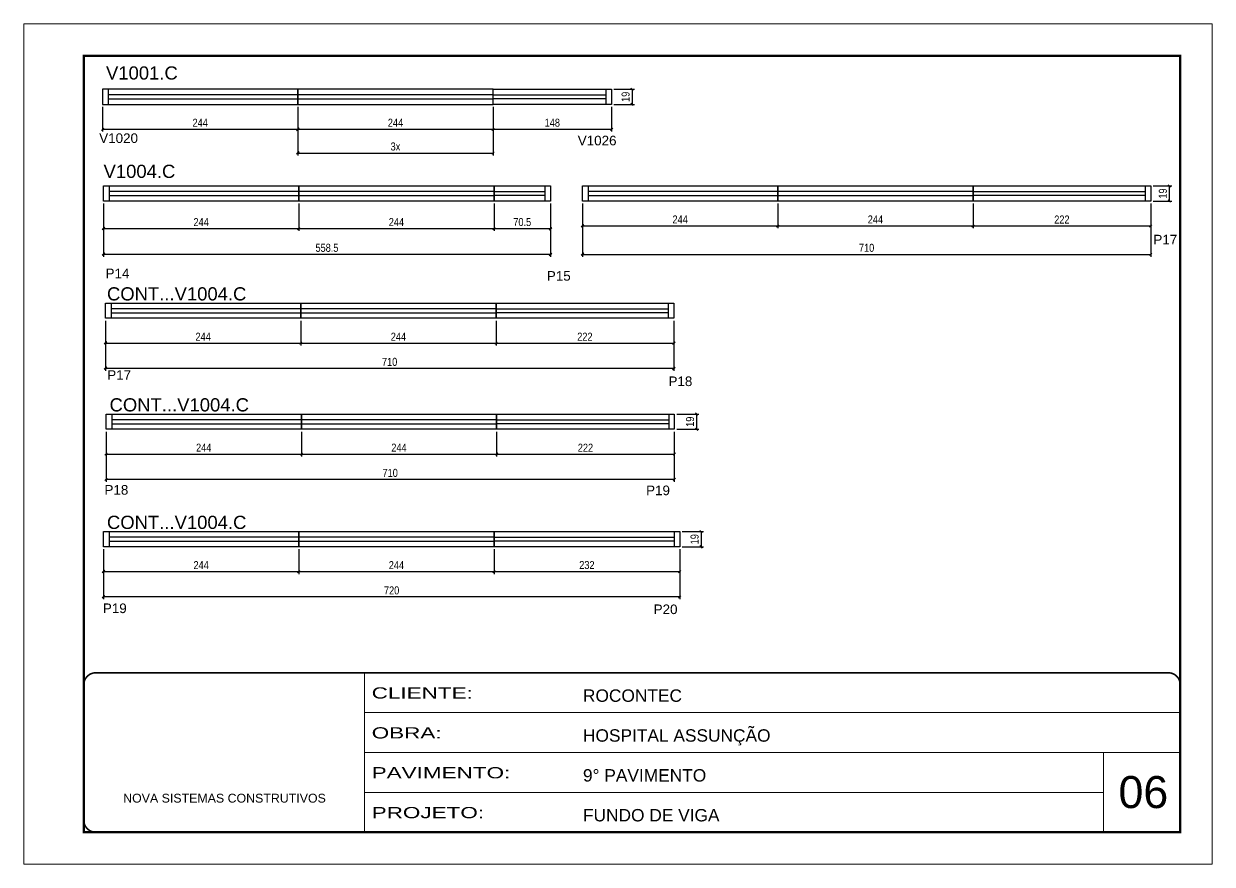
# Model space of a CAD drawing. Header units: millimetres. Extents: x 1513 to 7766, y 443 to 2642.
# Drawn here: x 3111 to 4596, y 443 to 1493 of the extents above; entities that cross this region are included whole.
import ezdxf

# ---------------------------------------------------------------- set-up
doc = ezdxf.new("R2010")
doc.units = ezdxf.units.MM
doc.linetypes.add('CONTINUO', pattern=[0])
doc.linetypes.add('DASHED', pattern=[0.75, 0.5, -0.25])
for name, color, linetype in [('5', 5, 'Continuous'), ('COTA', 241, 'Continuous'), ('NOMENCLATURA', 7, 'Continuous'), ('Painéis', 200, 'Continuous'), ('SARR_2.2x7', 40, 'Continuous')]:
    doc.layers.add(name, color=color, linetype=linetype)
for name, color, linetype, lineweight in [('CARIMBO', 255, 'Continuous', 9), ('Folhas', 255, 'Continuous', 9), ('SARRAFO DE PRESSAO', 251, 'DASHED', 9)]:
    doc.layers.add(name, color=color, linetype=linetype, lineweight=lineweight)
doc.styles.add('ARIAL', font='arial.ttf')
doc.styles.add('COTA TECNICA-50', font='techl___.ttf', dxfattribs={"height": 10})
doc.styles.get("Standard").update_dxf_attribs({"font": 'arial.ttf'})
doc.styles.add('Tecnologia', font='')
doc.styles.get('Tecnologia').set_extended_font_data('Forgotten Futurist')
doc.dimstyles.new('COTA PAINEL-50', dxfattribs={"dimtxt": 10, "dimasz": 3, "dimexe": 3, "dimexo": 3, "dimgap": 3, "dimtad": 1, "dimdec": 1, "dimzin": 12, "dimdsep": 46, "dimtxsty": 'COTA TECNICA-50', "dimblk1": 'OBLIQUE', "dimblk2": 'OBLIQUE', "dimsah": 1, "dimcen": 0.9, "dimclrd": 4, "dimclre": 4, "dimclrt": 240, "dimadec": 1, "dimazin": 3, "dimtfac": 1, "dimtdec": 1, "dimtmove": 0, "dimatfit": 3, "dimfxl": 1, "dimtolj": 1, "dimtzin": 12, "dimarcsym": 0})

# ---------------------------------------------------------------- blocks, each defined once
blk = doc.blocks.new('9999999999')
at = {"color": 30, "linetype": 'CONTINUO'}
for p, q in [((98564.6, 34230.2), (98564.6, 34429.4)), ((98564.6, 34379.6), (99584, 34379.6)), ((98564.6, 34329.8), (99488, 34329.8)), ((99584, 34329.8), (99488, 34329.8)), ((99488, 34329.8), (99488, 34230.2)), ((98564.6, 34280), (99488, 34280))]:
    blk.add_line(p, q, dxfattribs=at)
at = {"color": 30, "linetype": 'CONTINUO', "const_width": 2}
blk.add_lwpolyline([(99584, 34230.2), (99584, 34414.4, 0.414214), (99569, 34429.4), (98229, 34429.4, 0.414214), (98214, 34414.4), (98214, 34245.2, 0.414214), (98229, 34230.2), (99584, 34230.2)], format="xyb", dxfattribs=at)
at = {"layer": 'Folhas'}
blk.add_lwpolyline([(98139, 34190.2), (99624, 34190.2), (99624, 35240.2), (98139, 35240.2)], close=True, dxfattribs=at)
at = {"layer": 'Folhas', "color": 30, "const_width": 3}
blk.add_lwpolyline([(98214, 34230.2), (99584, 34230.2), (99584, 35200.2), (98214, 35200.2)], close=True, dxfattribs=at)
at = {"color": 7, "linetype": 'Continuous', "ltscale": 5, "style": 'ARIAL'}
for s, height, p in [('ROCONTEC', 15.48, (98837.7, 34393.1)), ('HOSPITAL ASSUNÇÃO', 15.483, (98837.7, 34343.3)), ('9° PAVIMENTO', 15.483, (98837.7, 34293.5)), ('NOVA SISTEMAS CONSTRUTIVOS', 11.059, (98263.2, 34267.2)), ('FUNDO DE VIGA', 15.483, (98837.7, 34243.7))]:
    blk.add_text(s, height=height, dxfattribs=at).set_placement(p)
at = {"layer": 'Folhas', "color": 7, "style": 'Tecnologia', "width": 1.5}
for s, p in [('CLIENTE:', (98573.7, 34397.2)), ('OBRA:', (98573.7, 34347.3)), ('PAVIMENTO:', (98573.7, 34297.5)), ('PROJETO:', (98573.7, 34247.7))]:
    blk.add_text(s, height=14, dxfattribs=at).set_placement(p)
blk = doc.blocks.new('_Oblique')
at = {"color": 0, "linetype": 'ByBlock', "lineweight": -2}
blk.add_line((-0.5, -0.5), (0.5, 0.5), dxfattribs=at)
blk = doc.blocks.new('*D55')
at = {"layer": 'COTA', "color": 4, "linetype": 'ByBlock', "lineweight": -2, "transparency": 16777216}
for p, q in [((3697.5, 1389.4), (3697.5, 1358.4)), ((3845.5, 1389.4), (3845.5, 1358.4)), ((3697.5, 1361.4), (3845.5, 1361.4))]:
    blk.add_line(p, q, dxfattribs=at)
at = {"layer": 'Defpoints', "color": 0, "linetype": 'ByBlock', "transparency": 16777216}
for p in [(3697.5, 1392.4), (3845.5, 1392.4), (3845.5, 1361.4)]:
    blk.add_point(p, dxfattribs=at)
at = {"layer": 'COTA', "color": 4, "linetype": 'ByBlock', "lineweight": -2, "transparency": 16777216, "xscale": 3, "yscale": 3, "zscale": 3, "rotation": 180}
blk.add_blockref('_Oblique', (3697.5, 1361.4), dxfattribs=at)
at = {"layer": 'COTA', "color": 4, "linetype": 'ByBlock', "lineweight": -2, "transparency": 16777216, "xscale": 3, "yscale": 3, "zscale": 3}
blk.add_blockref('_Oblique', (3845.5, 1361.4), dxfattribs=at)
at = {"layer": 'COTA', "color": 240, "linetype": 'ByBlock', "transparency": 16777216, "insert": (3771.5, 1369.5), "char_height": 10, "attachment_point": 5, "style": 'COTA TECNICA-50'}
blk.add_mtext('\\A1;148', dxfattribs=at)
blk = doc.blocks.new('*D56')
at = {"layer": 'COTA', "color": 4, "linetype": 'ByBlock', "lineweight": -2, "transparency": 16777216}
for p, q in [((3209.5, 1389.4), (3209.5, 1358.4)), ((3453.5, 1389.4), (3453.5, 1358.4)), ((3209.5, 1361.4), (3453.5, 1361.4))]:
    blk.add_line(p, q, dxfattribs=at)
at = {"layer": 'Defpoints', "color": 0, "linetype": 'ByBlock', "transparency": 16777216}
for p in [(3209.5, 1392.4), (3453.5, 1392.4), (3453.5, 1361.4)]:
    blk.add_point(p, dxfattribs=at)
at = {"layer": 'COTA', "color": 4, "linetype": 'ByBlock', "lineweight": -2, "transparency": 16777216, "xscale": 3, "yscale": 3, "zscale": 3, "rotation": 180}
blk.add_blockref('_Oblique', (3209.5, 1361.4), dxfattribs=at)
at = {"layer": 'COTA', "color": 4, "linetype": 'ByBlock', "lineweight": -2, "transparency": 16777216, "xscale": 3, "yscale": 3, "zscale": 3}
blk.add_blockref('_Oblique', (3453.5, 1361.4), dxfattribs=at)
at = {"layer": 'COTA', "color": 240, "linetype": 'ByBlock', "transparency": 16777216, "insert": (3331.5, 1369.5), "char_height": 10, "attachment_point": 5, "style": 'COTA TECNICA-50'}
blk.add_mtext('\\A1;244', dxfattribs=at)
blk = doc.blocks.new('*D57')
at = {"layer": 'COTA', "color": 4, "linetype": 'ByBlock', "lineweight": -2, "transparency": 16777216}
for p, q in [((3453.5, 1389.4), (3453.5, 1358.4)), ((3697.5, 1389.4), (3697.5, 1358.4)), ((3453.5, 1361.4), (3697.5, 1361.4))]:
    blk.add_line(p, q, dxfattribs=at)
at = {"layer": 'Defpoints', "color": 0, "linetype": 'ByBlock', "transparency": 16777216}
for p in [(3453.5, 1392.4), (3697.5, 1392.4), (3697.5, 1361.4)]:
    blk.add_point(p, dxfattribs=at)
at = {"layer": 'COTA', "color": 4, "linetype": 'ByBlock', "lineweight": -2, "transparency": 16777216, "xscale": 3, "yscale": 3, "zscale": 3, "rotation": 180}
blk.add_blockref('_Oblique', (3453.5, 1361.4), dxfattribs=at)
at = {"layer": 'COTA', "color": 4, "linetype": 'ByBlock', "lineweight": -2, "transparency": 16777216, "xscale": 3, "yscale": 3, "zscale": 3}
blk.add_blockref('_Oblique', (3697.5, 1361.4), dxfattribs=at)
at = {"layer": 'COTA', "color": 240, "linetype": 'ByBlock', "transparency": 16777216, "insert": (3575.5, 1369.5), "char_height": 10, "attachment_point": 5, "style": 'COTA TECNICA-50'}
blk.add_mtext('\\A1;244', dxfattribs=at)
blk = doc.blocks.new('*D73')
at = {"layer": 'COTA', "color": 4, "linetype": 'ByBlock', "lineweight": -2, "transparency": 16777216}
for p, q in [((3453.5, 1389.4), (3453.5, 1328.6)), ((3697.5, 1389.4), (3697.5, 1328.6)), ((3453.5, 1331.6), (3697.5, 1331.6))]:
    blk.add_line(p, q, dxfattribs=at)
at = {"layer": 'Defpoints', "color": 0, "linetype": 'ByBlock', "transparency": 16777216}
for p in [(3453.5, 1392.4), (3697.5, 1392.4), (3697.5, 1331.6)]:
    blk.add_point(p, dxfattribs=at)
at = {"layer": 'COTA', "color": 4, "linetype": 'ByBlock', "lineweight": -2, "transparency": 16777216, "xscale": 3, "yscale": 3, "zscale": 3, "rotation": 180}
blk.add_blockref('_Oblique', (3453.5, 1331.6), dxfattribs=at)
at = {"layer": 'COTA', "color": 4, "linetype": 'ByBlock', "lineweight": -2, "transparency": 16777216, "xscale": 3, "yscale": 3, "zscale": 3}
blk.add_blockref('_Oblique', (3697.5, 1331.6), dxfattribs=at)
at = {"layer": 'COTA', "color": 240, "linetype": 'ByBlock', "transparency": 16777216, "insert": (3575.5, 1339.8), "char_height": 10, "attachment_point": 5, "style": 'COTA TECNICA-50'}
blk.add_mtext('\\A1;3x', dxfattribs=at)
blk = doc.blocks.new('*D74')
at = {"layer": 'COTA', "color": 4, "linetype": 'ByBlock', "lineweight": -2, "transparency": 16777216}
for p, q in [((3210.7, 1268.6), (3210.7, 1202.1)), ((3769.2, 1268.6), (3769.2, 1202.1)), ((3769.2, 1205.1), (3210.7, 1205.1))]:
    blk.add_line(p, q, dxfattribs=at)
at = {"layer": 'Defpoints', "color": 0, "linetype": 'ByBlock', "transparency": 16777216}
for p in [(3210.7, 1271.6), (3769.2, 1271.6), (3210.7, 1205.1)]:
    blk.add_point(p, dxfattribs=at)
at = {"layer": 'COTA', "color": 4, "linetype": 'ByBlock', "lineweight": -2, "transparency": 16777216, "xscale": 3, "yscale": 3, "zscale": 3, "rotation": 180}
blk.add_blockref('_Oblique', (3210.7, 1205.1), dxfattribs=at)
at = {"layer": 'COTA', "color": 4, "linetype": 'ByBlock', "lineweight": -2, "transparency": 16777216, "xscale": 3, "yscale": 3, "zscale": 3}
blk.add_blockref('_Oblique', (3769.2, 1205.1), dxfattribs=at)
at = {"layer": 'COTA', "color": 240, "linetype": 'ByBlock', "transparency": 16777216, "insert": (3489.9, 1213.2), "char_height": 10, "attachment_point": 5, "style": 'COTA TECNICA-50'}
blk.add_mtext('\\A1;558.5', dxfattribs=at)
blk = doc.blocks.new('*D58')
at = {"layer": 'COTA', "color": 4, "linetype": 'ByBlock', "lineweight": -2, "transparency": 16777216}
for p, q in [((3809.2, 1268.6), (3809.2, 1202.1)), ((4519.2, 1268.6), (4519.2, 1202.1)), ((3809.2, 1205.1), (4519.2, 1205.1))]:
    blk.add_line(p, q, dxfattribs=at)
at = {"layer": 'Defpoints', "color": 0, "linetype": 'ByBlock', "transparency": 16777216}
for p in [(3809.2, 1271.6), (4519.2, 1271.6), (4519.2, 1205.1)]:
    blk.add_point(p, dxfattribs=at)
at = {"layer": 'COTA', "color": 4, "linetype": 'ByBlock', "lineweight": -2, "transparency": 16777216, "xscale": 3, "yscale": 3, "zscale": 3, "rotation": 180}
blk.add_blockref('_Oblique', (3809.2, 1205.1), dxfattribs=at)
at = {"layer": 'COTA', "color": 4, "linetype": 'ByBlock', "lineweight": -2, "transparency": 16777216, "xscale": 3, "yscale": 3, "zscale": 3}
blk.add_blockref('_Oblique', (4519.2, 1205.1), dxfattribs=at)
at = {"layer": 'COTA', "color": 240, "linetype": 'ByBlock', "transparency": 16777216, "insert": (4164.2, 1213.2), "char_height": 10, "attachment_point": 5, "style": 'COTA TECNICA-50'}
blk.add_mtext('\\A1;710', dxfattribs=at)
blk = doc.blocks.new('*D59')
at = {"layer": 'COTA', "color": 4, "linetype": 'ByBlock', "lineweight": -2, "transparency": 16777216}
for p, q in [((3210.7, 1268.6), (3210.7, 1234.3)), ((3454.7, 1268.6), (3454.7, 1234.3)), ((3210.7, 1237.3), (3454.7, 1237.3))]:
    blk.add_line(p, q, dxfattribs=at)
at = {"layer": 'Defpoints', "color": 0, "linetype": 'ByBlock', "transparency": 16777216}
for p in [(3210.7, 1271.6), (3454.7, 1271.6), (3454.7, 1237.3)]:
    blk.add_point(p, dxfattribs=at)
at = {"layer": 'COTA', "color": 4, "linetype": 'ByBlock', "lineweight": -2, "transparency": 16777216, "xscale": 3, "yscale": 3, "zscale": 3, "rotation": 180}
blk.add_blockref('_Oblique', (3210.7, 1237.3), dxfattribs=at)
at = {"layer": 'COTA', "color": 4, "linetype": 'ByBlock', "lineweight": -2, "transparency": 16777216, "xscale": 3, "yscale": 3, "zscale": 3}
blk.add_blockref('_Oblique', (3454.7, 1237.3), dxfattribs=at)
at = {"layer": 'COTA', "color": 240, "linetype": 'ByBlock', "transparency": 16777216, "insert": (3332.7, 1245.4), "char_height": 10, "attachment_point": 5, "style": 'COTA TECNICA-50'}
blk.add_mtext('\\A1;244', dxfattribs=at)
blk = doc.blocks.new('*D60')
at = {"layer": 'COTA', "color": 4, "linetype": 'ByBlock', "lineweight": -2, "transparency": 16777216}
for p, q in [((3454.7, 1268.6), (3454.7, 1234.3)), ((3698.7, 1268.6), (3698.7, 1234.3)), ((3454.7, 1237.3), (3698.7, 1237.3))]:
    blk.add_line(p, q, dxfattribs=at)
at = {"layer": 'Defpoints', "color": 0, "linetype": 'ByBlock', "transparency": 16777216}
for p in [(3454.7, 1271.6), (3698.7, 1271.6), (3698.7, 1237.3)]:
    blk.add_point(p, dxfattribs=at)
at = {"layer": 'COTA', "color": 4, "linetype": 'ByBlock', "lineweight": -2, "transparency": 16777216, "xscale": 3, "yscale": 3, "zscale": 3, "rotation": 180}
blk.add_blockref('_Oblique', (3454.7, 1237.3), dxfattribs=at)
at = {"layer": 'COTA', "color": 4, "linetype": 'ByBlock', "lineweight": -2, "transparency": 16777216, "xscale": 3, "yscale": 3, "zscale": 3}
blk.add_blockref('_Oblique', (3698.7, 1237.3), dxfattribs=at)
at = {"layer": 'COTA', "color": 240, "linetype": 'ByBlock', "transparency": 16777216, "insert": (3576.7, 1245.4), "char_height": 10, "attachment_point": 5, "style": 'COTA TECNICA-50'}
blk.add_mtext('\\A1;244', dxfattribs=at)
blk = doc.blocks.new('*D75')
at = {"layer": 'COTA', "color": 4, "linetype": 'ByBlock', "lineweight": -2, "transparency": 16777216}
for p, q in [((3698.7, 1268.6), (3698.7, 1234.3)), ((3769.2, 1268.6), (3769.2, 1234.3)), ((3698.7, 1237.3), (3769.2, 1237.3))]:
    blk.add_line(p, q, dxfattribs=at)
at = {"layer": 'Defpoints', "color": 0, "linetype": 'ByBlock', "transparency": 16777216}
for p in [(3698.7, 1271.6), (3769.2, 1271.6), (3769.2, 1237.3)]:
    blk.add_point(p, dxfattribs=at)
at = {"layer": 'COTA', "color": 4, "linetype": 'ByBlock', "lineweight": -2, "transparency": 16777216, "xscale": 3, "yscale": 3, "zscale": 3, "rotation": 180}
blk.add_blockref('_Oblique', (3698.7, 1237.3), dxfattribs=at)
at = {"layer": 'COTA', "color": 4, "linetype": 'ByBlock', "lineweight": -2, "transparency": 16777216, "xscale": 3, "yscale": 3, "zscale": 3}
blk.add_blockref('_Oblique', (3769.2, 1237.3), dxfattribs=at)
at = {"layer": 'COTA', "color": 240, "linetype": 'ByBlock', "transparency": 16777216, "insert": (3733.9, 1245.4), "char_height": 10, "attachment_point": 5, "style": 'COTA TECNICA-50'}
blk.add_mtext('\\A1;70.5', dxfattribs=at)
blk = doc.blocks.new('*D76')
at = {"layer": 'COTA', "color": 4, "linetype": 'ByBlock', "lineweight": -2, "transparency": 16777216}
for p, q in [((4297.2, 1268.6), (4297.2, 1237.6)), ((4519.2, 1268.6), (4519.2, 1237.6)), ((4297.2, 1240.6), (4519.2, 1240.6))]:
    blk.add_line(p, q, dxfattribs=at)
at = {"layer": 'Defpoints', "color": 0, "linetype": 'ByBlock', "transparency": 16777216}
for p in [(4297.2, 1271.6), (4519.2, 1271.6), (4519.2, 1240.6)]:
    blk.add_point(p, dxfattribs=at)
at = {"layer": 'COTA', "color": 4, "linetype": 'ByBlock', "lineweight": -2, "transparency": 16777216, "xscale": 3, "yscale": 3, "zscale": 3, "rotation": 180}
blk.add_blockref('_Oblique', (4297.2, 1240.6), dxfattribs=at)
at = {"layer": 'COTA', "color": 4, "linetype": 'ByBlock', "lineweight": -2, "transparency": 16777216, "xscale": 3, "yscale": 3, "zscale": 3}
blk.add_blockref('_Oblique', (4519.2, 1240.6), dxfattribs=at)
at = {"layer": 'COTA', "color": 240, "linetype": 'ByBlock', "transparency": 16777216, "insert": (4408.2, 1248.6), "char_height": 10, "attachment_point": 5, "style": 'COTA TECNICA-50'}
blk.add_mtext('\\A1;222', dxfattribs=at)
blk = doc.blocks.new('*D77')
at = {"layer": 'COTA', "color": 4, "linetype": 'ByBlock', "lineweight": -2, "transparency": 16777216}
for p, q in [((3809.2, 1268.6), (3809.2, 1237.6)), ((4053.2, 1268.6), (4053.2, 1237.6)), ((3809.2, 1240.6), (4053.2, 1240.6))]:
    blk.add_line(p, q, dxfattribs=at)
at = {"layer": 'Defpoints', "color": 0, "linetype": 'ByBlock', "transparency": 16777216}
for p in [(3809.2, 1271.6), (4053.2, 1271.6), (4053.2, 1240.6)]:
    blk.add_point(p, dxfattribs=at)
at = {"layer": 'COTA', "color": 4, "linetype": 'ByBlock', "lineweight": -2, "transparency": 16777216, "xscale": 3, "yscale": 3, "zscale": 3, "rotation": 180}
blk.add_blockref('_Oblique', (3809.2, 1240.6), dxfattribs=at)
at = {"layer": 'COTA', "color": 4, "linetype": 'ByBlock', "lineweight": -2, "transparency": 16777216, "xscale": 3, "yscale": 3, "zscale": 3}
blk.add_blockref('_Oblique', (4053.2, 1240.6), dxfattribs=at)
at = {"layer": 'COTA', "color": 240, "linetype": 'ByBlock', "transparency": 16777216, "insert": (3931.2, 1248.7), "char_height": 10, "attachment_point": 5, "style": 'COTA TECNICA-50'}
blk.add_mtext('\\A1;244', dxfattribs=at)
blk = doc.blocks.new('*D61')
at = {"layer": 'COTA', "color": 4, "linetype": 'ByBlock', "lineweight": -2, "transparency": 16777216}
for p, q in [((4053.2, 1268.6), (4053.2, 1237.6)), ((4297.2, 1268.6), (4297.2, 1237.6)), ((4053.2, 1240.6), (4297.2, 1240.6))]:
    blk.add_line(p, q, dxfattribs=at)
at = {"layer": 'Defpoints', "color": 0, "linetype": 'ByBlock', "transparency": 16777216}
for p in [(4053.2, 1271.6), (4297.2, 1271.6), (4297.2, 1240.6)]:
    blk.add_point(p, dxfattribs=at)
at = {"layer": 'COTA', "color": 4, "linetype": 'ByBlock', "lineweight": -2, "transparency": 16777216, "xscale": 3, "yscale": 3, "zscale": 3, "rotation": 180}
blk.add_blockref('_Oblique', (4053.2, 1240.6), dxfattribs=at)
at = {"layer": 'COTA', "color": 4, "linetype": 'ByBlock', "lineweight": -2, "transparency": 16777216, "xscale": 3, "yscale": 3, "zscale": 3}
blk.add_blockref('_Oblique', (4297.2, 1240.6), dxfattribs=at)
at = {"layer": 'COTA', "color": 240, "linetype": 'ByBlock', "transparency": 16777216, "insert": (4175.2, 1248.7), "char_height": 10, "attachment_point": 5, "style": 'COTA TECNICA-50'}
blk.add_mtext('\\A1;244', dxfattribs=at)
blk = doc.blocks.new('*D78')
at = {"layer": 'COTA', "color": 4, "linetype": 'ByBlock', "lineweight": -2, "transparency": 16777216}
for p, q in [((4522.2, 1290.6), (4545.5, 1290.6)), ((4542.5, 1271.6), (4542.5, 1290.6)), ((4522.2, 1271.6), (4545.5, 1271.6))]:
    blk.add_line(p, q, dxfattribs=at)
at = {"layer": 'Defpoints', "color": 0, "linetype": 'ByBlock', "transparency": 16777216}
for p in [(4519.2, 1290.6), (4542.5, 1290.6), (4519.2, 1271.6)]:
    blk.add_point(p, dxfattribs=at)
at = {"layer": 'COTA', "color": 4, "linetype": 'ByBlock', "lineweight": -2, "transparency": 16777216, "xscale": 3, "yscale": 3, "zscale": 3}
for p, rotation in [((4542.5, 1290.6), 90), ((4542.5, 1271.6), 270)]:
    blk.add_blockref('_Oblique', p, dxfattribs=dict(at, rotation=rotation))
at = {"layer": 'COTA', "color": 240, "linetype": 'ByBlock', "transparency": 16777216, "insert": (4534.4, 1281.1), "char_height": 10, "attachment_point": 5, "rotation": 90, "style": 'COTA TECNICA-50'}
blk.add_mtext('\\A1;19', dxfattribs=at)
blk = doc.blocks.new('*D79')
at = {"layer": 'COTA', "color": 4, "linetype": 'ByBlock', "lineweight": -2, "transparency": 16777216}
for p, q in [((3701.9, 983.5), (3701.9, 952.5)), ((3923.9, 983.5), (3923.9, 952.5)), ((3701.9, 955.5), (3923.9, 955.5))]:
    blk.add_line(p, q, dxfattribs=at)
at = {"layer": 'Defpoints', "color": 0, "linetype": 'ByBlock', "transparency": 16777216}
for p in [(3701.9, 986.5), (3923.9, 986.5), (3923.9, 955.5)]:
    blk.add_point(p, dxfattribs=at)
at = {"layer": 'COTA', "color": 4, "linetype": 'ByBlock', "lineweight": -2, "transparency": 16777216, "xscale": 3, "yscale": 3, "zscale": 3, "rotation": 180}
blk.add_blockref('_Oblique', (3701.9, 955.5), dxfattribs=at)
at = {"layer": 'COTA', "color": 4, "linetype": 'ByBlock', "lineweight": -2, "transparency": 16777216, "xscale": 3, "yscale": 3, "zscale": 3}
blk.add_blockref('_Oblique', (3923.9, 955.5), dxfattribs=at)
at = {"layer": 'COTA', "color": 240, "linetype": 'ByBlock', "transparency": 16777216, "insert": (3812.9, 963.5), "char_height": 10, "attachment_point": 5, "style": 'COTA TECNICA-50'}
blk.add_mtext('\\A1;222', dxfattribs=at)
blk = doc.blocks.new('*D80')
at = {"layer": 'COTA', "color": 4, "linetype": 'ByBlock', "lineweight": -2, "transparency": 16777216}
for p, q in [((3213.9, 983.5), (3213.9, 952.5)), ((3457.9, 983.5), (3457.9, 952.5)), ((3213.9, 955.5), (3457.9, 955.5))]:
    blk.add_line(p, q, dxfattribs=at)
at = {"layer": 'Defpoints', "color": 0, "linetype": 'ByBlock', "transparency": 16777216}
for p in [(3213.9, 986.5), (3457.9, 986.5), (3457.9, 955.5)]:
    blk.add_point(p, dxfattribs=at)
at = {"layer": 'COTA', "color": 4, "linetype": 'ByBlock', "lineweight": -2, "transparency": 16777216, "xscale": 3, "yscale": 3, "zscale": 3, "rotation": 180}
blk.add_blockref('_Oblique', (3213.9, 955.5), dxfattribs=at)
at = {"layer": 'COTA', "color": 4, "linetype": 'ByBlock', "lineweight": -2, "transparency": 16777216, "xscale": 3, "yscale": 3, "zscale": 3}
blk.add_blockref('_Oblique', (3457.9, 955.5), dxfattribs=at)
at = {"layer": 'COTA', "color": 240, "linetype": 'ByBlock', "transparency": 16777216, "insert": (3335.9, 963.6), "char_height": 10, "attachment_point": 5, "style": 'COTA TECNICA-50'}
blk.add_mtext('\\A1;244', dxfattribs=at)
blk = doc.blocks.new('*D62')
at = {"layer": 'COTA', "color": 4, "linetype": 'ByBlock', "lineweight": -2, "transparency": 16777216}
for p, q in [((3457.9, 983.5), (3457.9, 952.5)), ((3701.9, 983.5), (3701.9, 952.5)), ((3457.9, 955.5), (3701.9, 955.5))]:
    blk.add_line(p, q, dxfattribs=at)
at = {"layer": 'Defpoints', "color": 0, "linetype": 'ByBlock', "transparency": 16777216}
for p in [(3457.9, 986.5), (3701.9, 986.5), (3701.9, 955.5)]:
    blk.add_point(p, dxfattribs=at)
at = {"layer": 'COTA', "color": 4, "linetype": 'ByBlock', "lineweight": -2, "transparency": 16777216, "xscale": 3, "yscale": 3, "zscale": 3, "rotation": 180}
blk.add_blockref('_Oblique', (3457.9, 955.5), dxfattribs=at)
at = {"layer": 'COTA', "color": 4, "linetype": 'ByBlock', "lineweight": -2, "transparency": 16777216, "xscale": 3, "yscale": 3, "zscale": 3}
blk.add_blockref('_Oblique', (3701.9, 955.5), dxfattribs=at)
at = {"layer": 'COTA', "color": 240, "linetype": 'ByBlock', "transparency": 16777216, "insert": (3579.9, 963.6), "char_height": 10, "attachment_point": 5, "style": 'COTA TECNICA-50'}
blk.add_mtext('\\A1;244', dxfattribs=at)
blk = doc.blocks.new('*D63')
at = {"layer": 'COTA', "color": 4, "linetype": 'ByBlock', "lineweight": -2, "transparency": 16777216}
for p, q in [((3213.9, 983.5), (3213.9, 920.9)), ((3923.9, 983.5), (3923.9, 920.9)), ((3923.9, 923.9), (3213.9, 923.9))]:
    blk.add_line(p, q, dxfattribs=at)
at = {"layer": 'Defpoints', "color": 0, "linetype": 'ByBlock', "transparency": 16777216}
for p in [(3213.9, 986.5), (3923.9, 986.5), (3213.9, 923.9)]:
    blk.add_point(p, dxfattribs=at)
at = {"layer": 'COTA', "color": 4, "linetype": 'ByBlock', "lineweight": -2, "transparency": 16777216, "xscale": 3, "yscale": 3, "zscale": 3, "rotation": 180}
blk.add_blockref('_Oblique', (3213.9, 923.9), dxfattribs=at)
at = {"layer": 'COTA', "color": 4, "linetype": 'ByBlock', "lineweight": -2, "transparency": 16777216, "xscale": 3, "yscale": 3, "zscale": 3}
blk.add_blockref('_Oblique', (3923.9, 923.9), dxfattribs=at)
at = {"layer": 'COTA', "color": 240, "linetype": 'ByBlock', "transparency": 16777216, "insert": (3568.9, 932), "char_height": 10, "attachment_point": 5, "style": 'COTA TECNICA-50'}
blk.add_mtext('\\A1;710', dxfattribs=at)
blk = doc.blocks.new('*D81')
at = {"layer": 'COTA', "color": 4, "linetype": 'ByBlock', "lineweight": -2, "transparency": 16777216}
for p, q in [((3698.7, 836.7), (3698.7, 805.7)), ((3930.7, 836.7), (3930.7, 805.7)), ((3698.7, 808.7), (3930.7, 808.7))]:
    blk.add_line(p, q, dxfattribs=at)
at = {"layer": 'Defpoints', "color": 0, "linetype": 'ByBlock', "transparency": 16777216}
for p in [(3698.7, 839.7), (3930.7, 839.7), (3930.7, 808.7)]:
    blk.add_point(p, dxfattribs=at)
at = {"layer": 'COTA', "color": 4, "linetype": 'ByBlock', "lineweight": -2, "transparency": 16777216, "xscale": 3, "yscale": 3, "zscale": 3, "rotation": 180}
blk.add_blockref('_Oblique', (3698.7, 808.7), dxfattribs=at)
at = {"layer": 'COTA', "color": 4, "linetype": 'ByBlock', "lineweight": -2, "transparency": 16777216, "xscale": 3, "yscale": 3, "zscale": 3}
blk.add_blockref('_Oblique', (3930.7, 808.7), dxfattribs=at)
at = {"layer": 'COTA', "color": 240, "linetype": 'ByBlock', "transparency": 16777216, "insert": (3814.7, 816.9), "char_height": 10, "attachment_point": 5, "style": 'COTA TECNICA-50'}
blk.add_mtext('\\A1;232', dxfattribs=at)
blk = doc.blocks.new('*D82')
at = {"layer": 'COTA', "color": 4, "linetype": 'ByBlock', "lineweight": -2, "transparency": 16777216}
for p, q in [((3210.7, 836.7), (3210.7, 805.7)), ((3454.7, 836.7), (3454.7, 805.7)), ((3210.7, 808.7), (3454.7, 808.7))]:
    blk.add_line(p, q, dxfattribs=at)
at = {"layer": 'Defpoints', "color": 0, "linetype": 'ByBlock', "transparency": 16777216}
for p in [(3210.7, 839.7), (3454.7, 839.7), (3454.7, 808.7)]:
    blk.add_point(p, dxfattribs=at)
at = {"layer": 'COTA', "color": 4, "linetype": 'ByBlock', "lineweight": -2, "transparency": 16777216, "xscale": 3, "yscale": 3, "zscale": 3, "rotation": 180}
blk.add_blockref('_Oblique', (3210.7, 808.7), dxfattribs=at)
at = {"layer": 'COTA', "color": 4, "linetype": 'ByBlock', "lineweight": -2, "transparency": 16777216, "xscale": 3, "yscale": 3, "zscale": 3}
blk.add_blockref('_Oblique', (3454.7, 808.7), dxfattribs=at)
at = {"layer": 'COTA', "color": 240, "linetype": 'ByBlock', "transparency": 16777216, "insert": (3332.7, 816.8), "char_height": 10, "attachment_point": 5, "style": 'COTA TECNICA-50'}
blk.add_mtext('\\A1;244', dxfattribs=at)
blk = doc.blocks.new('*D64')
at = {"layer": 'COTA', "color": 4, "linetype": 'ByBlock', "lineweight": -2, "transparency": 16777216}
for p, q in [((3454.7, 836.7), (3454.7, 805.7)), ((3698.7, 836.7), (3698.7, 805.7)), ((3454.7, 808.7), (3698.7, 808.7))]:
    blk.add_line(p, q, dxfattribs=at)
at = {"layer": 'Defpoints', "color": 0, "linetype": 'ByBlock', "transparency": 16777216}
for p in [(3454.7, 839.7), (3698.7, 839.7), (3698.7, 808.7)]:
    blk.add_point(p, dxfattribs=at)
at = {"layer": 'COTA', "color": 4, "linetype": 'ByBlock', "lineweight": -2, "transparency": 16777216, "xscale": 3, "yscale": 3, "zscale": 3, "rotation": 180}
blk.add_blockref('_Oblique', (3454.7, 808.7), dxfattribs=at)
at = {"layer": 'COTA', "color": 4, "linetype": 'ByBlock', "lineweight": -2, "transparency": 16777216, "xscale": 3, "yscale": 3, "zscale": 3}
blk.add_blockref('_Oblique', (3698.7, 808.7), dxfattribs=at)
at = {"layer": 'COTA', "color": 240, "linetype": 'ByBlock', "transparency": 16777216, "insert": (3576.7, 816.8), "char_height": 10, "attachment_point": 5, "style": 'COTA TECNICA-50'}
blk.add_mtext('\\A1;244', dxfattribs=at)
blk = doc.blocks.new('*D65')
at = {"layer": 'COTA', "color": 4, "linetype": 'ByBlock', "lineweight": -2, "transparency": 16777216}
for p, q in [((3210.7, 836.7), (3210.7, 774.1)), ((3930.7, 836.7), (3930.7, 774.1)), ((3930.7, 777.1), (3210.7, 777.1))]:
    blk.add_line(p, q, dxfattribs=at)
at = {"layer": 'Defpoints', "color": 0, "linetype": 'ByBlock', "transparency": 16777216}
for p in [(3210.7, 839.7), (3930.7, 839.7), (3210.7, 777.1)]:
    blk.add_point(p, dxfattribs=at)
at = {"layer": 'COTA', "color": 4, "linetype": 'ByBlock', "lineweight": -2, "transparency": 16777216, "xscale": 3, "yscale": 3, "zscale": 3, "rotation": 180}
blk.add_blockref('_Oblique', (3210.7, 777.1), dxfattribs=at)
at = {"layer": 'COTA', "color": 4, "linetype": 'ByBlock', "lineweight": -2, "transparency": 16777216, "xscale": 3, "yscale": 3, "zscale": 3}
blk.add_blockref('_Oblique', (3930.7, 777.1), dxfattribs=at)
at = {"layer": 'COTA', "color": 240, "linetype": 'ByBlock', "transparency": 16777216, "insert": (3570.7, 785.2), "char_height": 10, "attachment_point": 5, "style": 'COTA TECNICA-50'}
blk.add_mtext('\\A1;720', dxfattribs=at)
blk = doc.blocks.new('*D83')
at = {"layer": 'COTA', "color": 4, "linetype": 'ByBlock', "lineweight": -2, "transparency": 16777216}
for p, q in [((3933.7, 858.7), (3960.4, 858.7)), ((3957.4, 858.7), (3957.4, 839.7)), ((3933.7, 839.7), (3960.4, 839.7))]:
    blk.add_line(p, q, dxfattribs=at)
at = {"layer": 'Defpoints', "color": 0, "linetype": 'ByBlock', "transparency": 16777216}
for p in [(3930.7, 858.7), (3930.7, 839.7), (3957.4, 839.7)]:
    blk.add_point(p, dxfattribs=at)
at = {"layer": 'COTA', "color": 4, "linetype": 'ByBlock', "lineweight": -2, "transparency": 16777216, "xscale": 3, "yscale": 3, "zscale": 3}
for p, rotation in [((3957.4, 858.7), 90), ((3957.4, 839.7), 270)]:
    blk.add_blockref('_Oblique', p, dxfattribs=dict(at, rotation=rotation))
at = {"layer": 'COTA', "color": 240, "linetype": 'ByBlock', "transparency": 16777216, "insert": (3949.3, 849.2), "char_height": 10, "attachment_point": 5, "rotation": 90, "style": 'COTA TECNICA-50'}
blk.add_mtext('\\A1;19', dxfattribs=at)
blk = doc.blocks.new('*D84')
at = {"layer": 'COTA', "color": 4, "linetype": 'ByBlock', "lineweight": -2, "transparency": 16777216}
for p, q in [((3926.9, 1005.5), (3954.7, 1005.5)), ((3951.7, 1005.5), (3951.7, 986.5)), ((3926.9, 986.5), (3954.7, 986.5))]:
    blk.add_line(p, q, dxfattribs=at)
at = {"layer": 'Defpoints', "color": 0, "linetype": 'ByBlock', "transparency": 16777216}
for p in [(3923.9, 1005.5), (3923.9, 986.5), (3951.7, 986.5)]:
    blk.add_point(p, dxfattribs=at)
at = {"layer": 'COTA', "color": 4, "linetype": 'ByBlock', "lineweight": -2, "transparency": 16777216, "xscale": 3, "yscale": 3, "zscale": 3}
for p, rotation in [((3951.7, 1005.5), 90), ((3951.7, 986.5), 270)]:
    blk.add_blockref('_Oblique', p, dxfattribs=dict(at, rotation=rotation))
at = {"layer": 'COTA', "color": 240, "linetype": 'ByBlock', "transparency": 16777216, "insert": (3943.6, 996), "char_height": 10, "attachment_point": 5, "rotation": 90, "style": 'COTA TECNICA-50'}
blk.add_mtext('\\A1;19', dxfattribs=at)
blk = doc.blocks.new('*D85')
at = {"layer": 'COTA', "color": 4, "linetype": 'ByBlock', "lineweight": -2, "transparency": 16777216}
for p, q in [((3848.5, 1411.4), (3874.2, 1411.4)), ((3871.2, 1411.4), (3871.2, 1392.4)), ((3848.5, 1392.4), (3874.2, 1392.4))]:
    blk.add_line(p, q, dxfattribs=at)
at = {"layer": 'Defpoints', "color": 0, "linetype": 'ByBlock', "transparency": 16777216}
for p in [(3845.5, 1411.4), (3845.5, 1392.4), (3871.2, 1392.4)]:
    blk.add_point(p, dxfattribs=at)
at = {"layer": 'COTA', "color": 4, "linetype": 'ByBlock', "lineweight": -2, "transparency": 16777216, "xscale": 3, "yscale": 3, "zscale": 3}
for p, rotation in [((3871.2, 1411.4), 90), ((3871.2, 1392.4), 270)]:
    blk.add_blockref('_Oblique', p, dxfattribs=dict(at, rotation=rotation))
at = {"layer": 'COTA', "color": 240, "linetype": 'ByBlock', "transparency": 16777216, "insert": (3863.1, 1401.9), "char_height": 10, "attachment_point": 5, "rotation": 90, "style": 'COTA TECNICA-50'}
blk.add_mtext('\\A1;19', dxfattribs=at)
blk = doc.blocks.new('*D96')
at = {"layer": 'COTA', "color": 4, "linetype": 'ByBlock', "lineweight": -2, "transparency": 16777216}
for p, q in [((3701.2, 1122.2), (3701.2, 1091.2)), ((3923.3, 1122.2), (3923.3, 1091.2)), ((3701.2, 1094.2), (3923.3, 1094.2))]:
    blk.add_line(p, q, dxfattribs=at)
at = {"layer": 'Defpoints', "color": 0, "linetype": 'ByBlock', "transparency": 16777216}
for p in [(3701.2, 1125.2), (3923.3, 1125.2), (3923.3, 1094.2)]:
    blk.add_point(p, dxfattribs=at)
at = {"layer": 'COTA', "color": 4, "linetype": 'ByBlock', "lineweight": -2, "transparency": 16777216, "xscale": 3, "yscale": 3, "zscale": 3, "rotation": 180}
blk.add_blockref('_Oblique', (3701.2, 1094.2), dxfattribs=at)
at = {"layer": 'COTA', "color": 4, "linetype": 'ByBlock', "lineweight": -2, "transparency": 16777216, "xscale": 3, "yscale": 3, "zscale": 3}
blk.add_blockref('_Oblique', (3923.3, 1094.2), dxfattribs=at)
at = {"layer": 'COTA', "color": 240, "linetype": 'ByBlock', "transparency": 16777216, "insert": (3812.2, 1102.2), "char_height": 10, "attachment_point": 5, "style": 'COTA TECNICA-50'}
blk.add_mtext('\\A1;222', dxfattribs=at)
blk = doc.blocks.new('*D97')
at = {"layer": 'COTA', "color": 4, "linetype": 'ByBlock', "lineweight": -2, "transparency": 16777216}
for p, q in [((3213.2, 1122.2), (3213.2, 1091.2)), ((3457.2, 1122.2), (3457.2, 1091.2)), ((3213.2, 1094.2), (3457.2, 1094.2))]:
    blk.add_line(p, q, dxfattribs=at)
at = {"layer": 'Defpoints', "color": 0, "linetype": 'ByBlock', "transparency": 16777216}
for p in [(3213.2, 1125.2), (3457.2, 1125.2), (3457.2, 1094.2)]:
    blk.add_point(p, dxfattribs=at)
at = {"layer": 'COTA', "color": 4, "linetype": 'ByBlock', "lineweight": -2, "transparency": 16777216, "xscale": 3, "yscale": 3, "zscale": 3, "rotation": 180}
blk.add_blockref('_Oblique', (3213.2, 1094.2), dxfattribs=at)
at = {"layer": 'COTA', "color": 4, "linetype": 'ByBlock', "lineweight": -2, "transparency": 16777216, "xscale": 3, "yscale": 3, "zscale": 3}
blk.add_blockref('_Oblique', (3457.2, 1094.2), dxfattribs=at)
at = {"layer": 'COTA', "color": 240, "linetype": 'ByBlock', "transparency": 16777216, "insert": (3335.2, 1102.2), "char_height": 10, "attachment_point": 5, "style": 'COTA TECNICA-50'}
blk.add_mtext('\\A1;244', dxfattribs=at)
blk = doc.blocks.new('*D69')
at = {"layer": 'COTA', "color": 4, "linetype": 'ByBlock', "lineweight": -2, "transparency": 16777216}
for p, q in [((3457.2, 1122.2), (3457.2, 1091.2)), ((3701.2, 1122.2), (3701.2, 1091.2)), ((3457.2, 1094.2), (3701.2, 1094.2))]:
    blk.add_line(p, q, dxfattribs=at)
at = {"layer": 'Defpoints', "color": 0, "linetype": 'ByBlock', "transparency": 16777216}
for p in [(3457.2, 1125.2), (3701.2, 1125.2), (3701.2, 1094.2)]:
    blk.add_point(p, dxfattribs=at)
at = {"layer": 'COTA', "color": 4, "linetype": 'ByBlock', "lineweight": -2, "transparency": 16777216, "xscale": 3, "yscale": 3, "zscale": 3, "rotation": 180}
blk.add_blockref('_Oblique', (3457.2, 1094.2), dxfattribs=at)
at = {"layer": 'COTA', "color": 4, "linetype": 'ByBlock', "lineweight": -2, "transparency": 16777216, "xscale": 3, "yscale": 3, "zscale": 3}
blk.add_blockref('_Oblique', (3701.2, 1094.2), dxfattribs=at)
at = {"layer": 'COTA', "color": 240, "linetype": 'ByBlock', "transparency": 16777216, "insert": (3579.2, 1102.2), "char_height": 10, "attachment_point": 5, "style": 'COTA TECNICA-50'}
blk.add_mtext('\\A1;244', dxfattribs=at)
blk = doc.blocks.new('*D70')
at = {"layer": 'COTA', "color": 4, "linetype": 'ByBlock', "lineweight": -2, "transparency": 16777216}
for p, q in [((3213.2, 1122.2), (3213.2, 1059.6)), ((3923.3, 1122.2), (3923.3, 1059.6)), ((3923.3, 1062.6), (3213.2, 1062.6))]:
    blk.add_line(p, q, dxfattribs=at)
at = {"layer": 'Defpoints', "color": 0, "linetype": 'ByBlock', "transparency": 16777216}
for p in [(3213.2, 1125.2), (3923.3, 1125.2), (3213.2, 1062.6)]:
    blk.add_point(p, dxfattribs=at)
at = {"layer": 'COTA', "color": 4, "linetype": 'ByBlock', "lineweight": -2, "transparency": 16777216, "xscale": 3, "yscale": 3, "zscale": 3, "rotation": 180}
blk.add_blockref('_Oblique', (3213.2, 1062.6), dxfattribs=at)
at = {"layer": 'COTA', "color": 4, "linetype": 'ByBlock', "lineweight": -2, "transparency": 16777216, "xscale": 3, "yscale": 3, "zscale": 3}
blk.add_blockref('_Oblique', (3923.3, 1062.6), dxfattribs=at)
at = {"layer": 'COTA', "color": 240, "linetype": 'ByBlock', "transparency": 16777216, "insert": (3568.2, 1070.7), "char_height": 10, "attachment_point": 5, "style": 'COTA TECNICA-50'}
blk.add_mtext('\\A1;710', dxfattribs=at)

msp = doc.modelspace()

# ---------------------------------------------------------------- linework, layer by layer
at = {"layer": 'Painéis', "linetype": 'ByBlock'}
for points in [[(3453.46, 1411.43), (3209.46, 1411.43), (3209.46, 1392.43), (3453.46, 1392.43)], [(3453.46, 1392.43), (3697.46, 1392.43), (3697.46, 1411.43), (3453.46, 1411.43)], [(3845.49, 1392.43), (3697.46, 1392.43), (3697.46, 1411.43), (3845.49, 1411.43)], [(3454.67, 1271.64), (3210.67, 1271.64), (3210.67, 1290.64), (3454.67, 1290.64)], [(3698.67, 1271.64), (3454.67, 1271.64), (3454.67, 1290.64), (3698.67, 1290.64)], [(3698.67, 1290.64), (3769.17, 1290.64), (3769.17, 1271.64), (3698.67, 1271.64)], [(3701.22, 1144.16), (3923.26, 1144.16), (3923.26, 1125.16), (3701.22, 1125.16)], [(3701.9, 1005.5), (3923.94, 1005.5), (3923.94, 986.5), (3701.9, 986.5)], [(3698.67, 858.69), (3930.71, 858.69), (3930.71, 839.69), (3698.67, 839.69)]]:
    msp.add_lwpolyline(points, close=True, dxfattribs=at)
at = {"layer": 'Painéis', "linetype": 'Continuous'}
for points in [[(3809.17, 1290.64), (4053.17, 1290.64), (4053.17, 1271.64), (3809.17, 1271.64)], [(4053.17, 1290.64), (4297.17, 1290.64), (4297.17, 1271.64), (4053.17, 1271.64)], [(3213.22, 1144.16), (3457.22, 1144.16), (3457.22, 1125.16), (3213.22, 1125.16)], [(3457.22, 1144.16), (3701.22, 1144.16), (3701.22, 1125.16), (3457.22, 1125.16)], [(3213.9, 1005.5), (3457.9, 1005.5), (3457.9, 986.5), (3213.9, 986.5)], [(3457.9, 1005.5), (3701.9, 1005.5), (3701.9, 986.5), (3457.9, 986.5)], [(3210.67, 858.69), (3454.67, 858.69), (3454.67, 839.69), (3210.67, 839.69)], [(3454.67, 858.69), (3698.67, 858.69), (3698.67, 839.69), (3454.67, 839.69)]]:
    msp.add_lwpolyline(points, close=True, dxfattribs=at)
at = {"layer": 'Painéis', "linetype": 'ByBlock'}
msp.add_lwpolyline([(4385.04, 1290.64), (4519.21, 1290.64), (4519.21, 1271.64), (4297.17, 1271.64), (4297.17, 1290.64), (4385.04, 1290.64)], dxfattribs=at)
at = {"layer": 'SARR_2.2x7', "linetype": 'Continuous'}
for p, q in [((3216.46, 1411.43), (3216.46, 1392.43)), ((3838.51, 1411.43), (3838.51, 1392.43)), ((3453.46, 1404.43), (3216.46, 1404.43)), ((3216.46, 1399.43), (3453.46, 1399.43)), ((3697.46, 1404.43), (3453.46, 1404.43)), ((3453.46, 1399.43), (3697.46, 1399.43)), ((3697.46, 1404.43), (3838.51, 1404.43)), ((3838.51, 1399.43), (3697.46, 1399.43)), ((3217.67, 1290.64), (3217.67, 1271.64)), ((3454.67, 1283.64), (3217.67, 1283.64)), ((3217.67, 1278.64), (3454.67, 1278.64)), ((3698.67, 1283.64), (3454.67, 1283.64)), ((3454.67, 1278.64), (3698.67, 1278.64)), ((3698.67, 1283.64), (3762.17, 1283.64)), ((3762.17, 1278.64), (3698.67, 1278.64)), ((3762.17, 1290.64), (3762.17, 1271.64)), ((3816.17, 1290.64), (3816.17, 1271.64)), ((4053.17, 1283.64), (3816.17, 1283.64)), ((3816.17, 1278.64), (4053.17, 1278.64)), ((4297.17, 1283.64), (4053.17, 1283.64)), ((4053.17, 1278.64), (4297.17, 1278.64)), ((4297.17, 1283.64), (4512.23, 1283.64)), ((4512.23, 1278.64), (4297.17, 1278.64)), ((4512.23, 1290.64), (4512.23, 1271.64)), ((3220.22, 1144.16), (3220.22, 1125.16)), ((3916.28, 1144.16), (3916.28, 1125.16)), ((3457.22, 1137.16), (3220.22, 1137.16)), ((3220.22, 1132.16), (3457.22, 1132.16)), ((3701.22, 1137.16), (3457.22, 1137.16)), ((3457.22, 1132.16), (3701.22, 1132.16)), ((3701.22, 1137.16), (3916.28, 1137.16)), ((3916.28, 1132.16), (3701.22, 1132.16)), ((3220.9, 1005.5), (3220.9, 986.5)), ((3457.9, 998.5), (3220.9, 998.5)), ((3701.9, 998.5), (3457.9, 998.5)), ((3701.91, 998.5), (3916.96, 998.5)), ((3916.96, 1005.5), (3916.96, 986.5)), ((3220.9, 993.5), (3457.9, 993.5)), ((3457.9, 993.5), (3701.9, 993.5)), ((3916.96, 993.5), (3701.9, 993.5)), ((3217.67, 858.69), (3217.67, 839.69)), ((3454.67, 851.69), (3217.67, 851.69)), ((3217.67, 846.69), (3454.67, 846.69)), ((3698.67, 851.69), (3454.67, 851.69)), ((3454.67, 846.69), (3698.67, 846.69)), ((3698.67, 851.69), (3923.73, 851.69)), ((3923.73, 846.69), (3698.67, 846.69)), ((3923.73, 858.69), (3923.73, 839.69))]:
    msp.add_line(p, q, dxfattribs=at)

# ---------------------------------------------------------------- block references
at = {"layer": 'SARRAFO DE PRESSAO', "color": 6, "linetype": 'ByBlock'}
msp.add_blockref('9999999999', (-95027.91, -33747.05), dxfattribs=at)

# ---------------------------------------------------------------- texts
at = {"layer": '5', "linetype": 'Continuous'}
for s, p in [('V1020', (3205.33, 1344.23)), ('V1026', (3803.27, 1341.24)), ('P17', (4522.53, 1217.51)), ('P14', (3213.24, 1175.25)), ('P15', (3764.69, 1172.16)), ('P17', (3215.39, 1048.36)), ('P18', (3916.65, 1040.52)), ('P18', (3211.92, 904.86)), ('P19', (3888.68, 904.22)), ('P19', (3209.9, 756.9)), ('P20', (3898.12, 755.64))]:
    msp.add_text(s, height=12, rotation=359.99996, dxfattribs=at).set_placement(p)
at = {"layer": 'CARIMBO', "style": 'ARIAL'}
msp.add_text('06', height=40, dxfattribs=at).set_placement((4478.93, 513.3))
at = {"layer": 'NOMENCLATURA', "linetype": 'Continuous'}
for s, p in [('V1001.C', (3213.82, 1423.44)), ('V1004.C', (3210.76, 1300.55)), ('CONT...V1004.C', (3215.03, 1147.49)), ('CONT...V1004.C', (3218.26, 1008.83)), ('CONT...V1004.C', (3215.03, 862.02))]:
    msp.add_text(s, height=16.5, dxfattribs=at).set_placement(p)

# ---------------------------------------------------------------- dimensions: what is measured, and where the dimension line sits
at = {"layer": 'COTA', "linetype": 'ByBlock'}
for base, p1, p2, picture, middle in [((3871.22, 1392.43), (3845.49, 1411.43), (3845.49, 1392.43), '*D85', (3863.13, 1401.93)), ((4542.52, 1290.64), (4519.21, 1271.64), (4519.21, 1290.64), '*D78', (4534.43, 1281.14)), ((3951.72, 986.5), (3923.94, 1005.5), (3923.94, 986.5), '*D84', (3943.63, 996)), ((3957.38, 839.69), (3930.71, 858.69), (3930.71, 839.69), '*D83', (3949.3, 849.19))]:
    dim = msp.add_linear_dim(base=base, p1=p1, p2=p2, angle=90, dimstyle='COTA PAINEL-50', override={"dimarcsym": 1}, dxfattribs=at)
    dim.commit()
    dim.dimension.update_dxf_attribs({"geometry": picture, "text_midpoint": middle})
for p1, p2, picture, middle in [((3209.46, 1392.43), (3453.46, 1392.43), '*D56', (3331.46, 1369.51)), ((3453.46, 1392.43), (3697.46, 1392.43), '*D57', (3575.46, 1369.51)), ((3809.17, 1271.64), (4053.17, 1271.64), '*D77', (3931.17, 1248.72)), ((4053.17, 1271.64), (4297.17, 1271.64), '*D61', (4175.17, 1248.72)), ((3213.22, 1125.16), (3457.22, 1125.16), '*D97', (3335.22, 1102.24)), ((3457.22, 1125.16), (3701.22, 1125.16), '*D69', (3579.22, 1102.24)), ((3213.9, 986.5), (3457.9, 986.5), '*D80', (3335.9, 963.59)), ((3457.9, 986.5), (3701.9, 986.5), '*D62', (3579.9, 963.59)), ((3210.67, 839.69), (3454.67, 839.69), '*D82', (3332.67, 816.78)), ((3454.67, 839.69), (3698.67, 839.69), '*D64', (3576.67, 816.78))]:
    dim = msp.add_aligned_dim(p1=p1, p2=p2, distance=-30.99, dimstyle='COTA PAINEL-50', override={"dimarcsym": 1}, dxfattribs=at)
    dim.commit()
    dim.dimension.update_dxf_attribs({"geometry": picture, "text_midpoint": middle})
dim = msp.add_linear_dim(base=(3697.46, 1331.63), p1=(3453.46, 1392.43), p2=(3697.46, 1392.43), text='3x', dimstyle='COTA PAINEL-50', override={"dimarcsym": 1}, dxfattribs=at)
dim.commit()
dim.dimension.update_dxf_attribs({"geometry": '*D73', "text_midpoint": (3575.46, 1339.85)})
for base, p1, p2, picture, middle in [((3845.49, 1361.44), (3697.46, 1392.43), (3845.49, 1392.43), '*D55', (3771.47, 1369.53)), ((3210.67, 1205.08), (3769.17, 1271.64), (3210.67, 1271.64), '*D74', (3489.92, 1213.21)), ((3454.67, 1237.32), (3210.67, 1271.64), (3454.67, 1271.64), '*D59', (3332.67, 1245.39)), ((3698.67, 1237.32), (3454.67, 1271.64), (3698.67, 1271.64), '*D60', (3576.67, 1245.39)), ((3769.17, 1237.32), (3698.67, 1271.64), (3769.17, 1271.64), '*D75', (3733.92, 1245.43)), ((4519.17, 1205.08), (3809.17, 1271.64), (4519.17, 1271.64), '*D58', (4164.17, 1213.18)), ((4519.21, 1240.65), (4297.17, 1271.64), (4519.21, 1271.64), '*D76', (4408.19, 1248.65)), ((3213.22, 1062.6), (3923.26, 1125.16), (3213.22, 1125.16), '*D70', (3568.24, 1070.7)), ((3923.26, 1094.17), (3701.22, 1125.16), (3923.26, 1125.16), '*D96', (3812.24, 1102.17)), ((3213.9, 923.94), (3923.94, 986.5), (3213.9, 986.5), '*D63', (3568.92, 932.04)), ((3923.94, 955.51), (3701.9, 986.5), (3923.94, 986.5), '*D79', (3812.92, 963.51)), ((3210.67, 777.13), (3930.71, 839.69), (3210.67, 839.69), '*D65', (3570.69, 785.23)), ((3930.71, 808.7), (3698.67, 839.69), (3930.71, 839.69), '*D81', (3814.69, 816.92))]:
    dim = msp.add_linear_dim(base=base, p1=p1, p2=p2, dimstyle='COTA PAINEL-50', override={"dimarcsym": 1}, dxfattribs=at)
    dim.commit()
    dim.dimension.update_dxf_attribs({"geometry": picture, "text_midpoint": middle})

doc.saveas('drawing.dxf')
